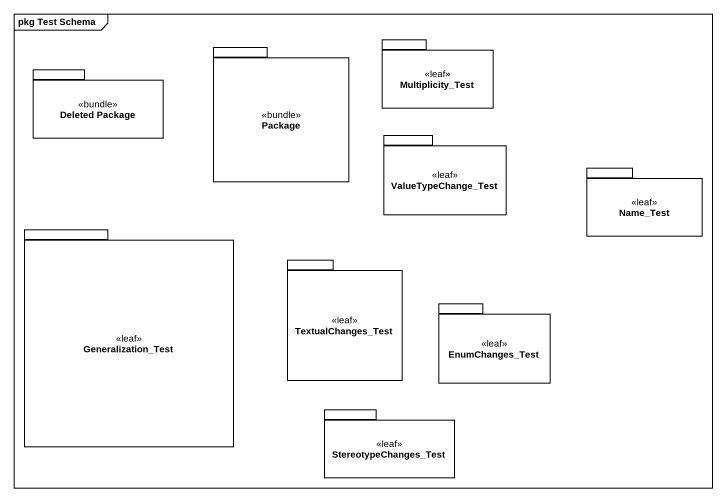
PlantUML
@startuml
mainframe pkg Test Schema
package "Package" as Package_ <<bundle>> {
}
package Multiplicity_Test <<leaf>> {
}
package "Deleted Package" as Deleted_Package <<bundle>> {
}
package ValueTypeChange_Test <<leaf>> {
}
package Name_Test <<leaf>> {
}
package Generalization_Test <<leaf>> {
}
package TextualChanges_Test <<leaf>> {
}
package EnumChanges_Test <<leaf>> {
}
package StereotypeChanges_Test <<leaf>> {
}
@enduml
